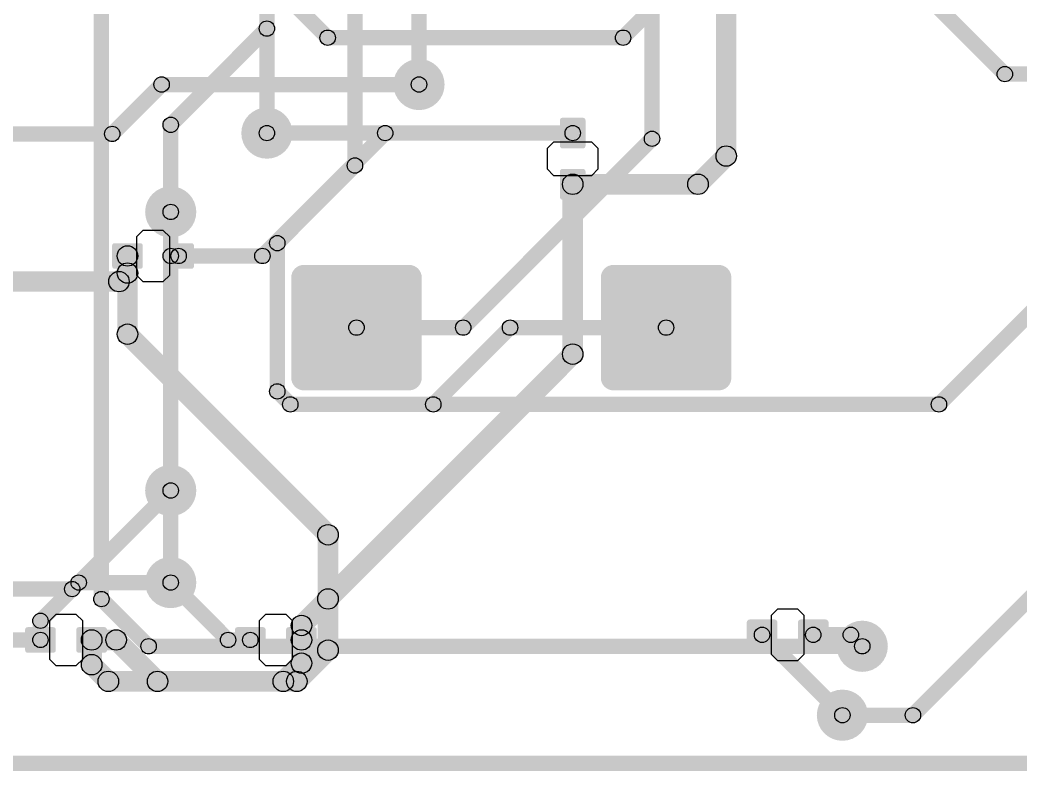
# Model space of a CAD drawing. Header units: millimetres. Extents: x 0 to 3.58, y 0 to 2.95.
# Drawn here: x 2.039 to 2.809, y 0.053 to 0.63 of the extents above; entities that cross this region are included whole.
import ezdxf

# ---------------------------------------------------------------- set-up
doc = ezdxf.new("R2010")
doc.units = ezdxf.units.MM
doc.header["$MEASUREMENT"] = 0
for name, color, linetype in [('BottomLayer', 5, 'Continuous'), ('TopLayer', 1, 'Continuous'), ('ViaHoleLayer', 16, 'Continuous')]:
    doc.layers.add(name, color=color, linetype=linetype)

# ---------------------------------------------------------------- blocks, each defined once
blk = doc.blocks.new('CAPMP7343X310N_14')
at = {"layer": 'TopLayer'}
h = blk.add_hatch(color=1, dxfattribs=at)
edge = h.paths.add_edge_path()
edge.add_arc((-0.15964, -0.03858), 0.00965, 180, 270)
edge.add_line((-0.15964, -0.04823), (-0.07854, -0.04823))
edge.add_arc((-0.07854, -0.03858), 0.00965, 270, 360)
edge.add_line((-0.06889, -0.03858), (-0.06889, 0.03858))
edge.add_arc((-0.07854, 0.03858), 0.00965, 0, 90)
edge.add_line((-0.07854, 0.04823), (-0.15964, 0.04823))
edge.add_arc((-0.15964, 0.03858), 0.00965, 90, 180)
edge.add_line((-0.16929, 0.03858), (-0.16929, -0.03858))
h = blk.add_hatch(color=1, dxfattribs=at)
edge = h.paths.add_edge_path()
edge.add_arc((0.07855, -0.03858), 0.00965, 180, 270)
edge.add_line((0.07855, -0.04823), (0.15965, -0.04823))
edge.add_arc((0.15965, -0.03858), 0.00965, 270, 360)
edge.add_line((0.16929, -0.03858), (0.16929, 0.03858))
edge.add_arc((0.15965, 0.03858), 0.00965, 0, 90)
edge.add_line((0.15965, 0.04823), (0.07855, 0.04823))
edge.add_arc((0.07855, 0.03858), 0.00965, 90, 180)
edge.add_line((0.0689, 0.03858), (0.0689, -0.03858))
blk = doc.blocks.new('RES0402_B_42')
at = {"layer": 'BottomLayer'}
h = blk.add_hatch(color=5, dxfattribs=at)
edge = h.paths.add_edge_path()
edge.add_arc((-0.01024, 0.00945), 0.00236, 0, 90)
edge.add_line((-0.01024, 0.01181), (-0.02913, 0.01181))
edge.add_arc((-0.02913, 0.00945), 0.00236, 90, 180)
edge.add_line((-0.0315, 0.00945), (-0.0315, -0.00945))
edge.add_arc((-0.02913, -0.00945), 0.00236, 180, 270)
edge.add_line((-0.02913, -0.01181), (-0.01024, -0.01181))
edge.add_arc((-0.01024, -0.00945), 0.00236, 270, 360)
edge.add_line((-0.00787, -0.00945), (-0.00787, 0.00945))
h = blk.add_hatch(color=5, dxfattribs=at)
edge = h.paths.add_edge_path()
edge.add_arc((0.02913, 0.00945), 0.00236, 0, 90)
edge.add_line((0.02913, 0.01181), (0.01024, 0.01181))
edge.add_arc((0.01024, 0.00945), 0.00236, 90, 180)
edge.add_line((0.00787, 0.00945), (0.00787, -0.00945))
edge.add_arc((0.01024, -0.00945), 0.00236, 180, 270)
edge.add_line((0.01024, -0.01181), (0.02913, -0.01181))
edge.add_arc((0.02913, -0.00945), 0.00236, 270, 360)
edge.add_line((0.0315, -0.00945), (0.0315, 0.00945))
for p, q in [((-0.00787, 0.01969), (-0.0128, 0.01476)), ((0.00787, 0.01969), (-0.00787, 0.01969)), ((0.0128, 0.01476), (0.00787, 0.01969)), ((-0.0128, 0.01476), (-0.0128, -0.01476)), ((0.0128, -0.01476), (0.0128, 0.01476)), ((-0.0128, -0.01476), (-0.00787, -0.01969)), ((0.00787, -0.01969), (0.0128, -0.01476)), ((-0.00787, -0.01969), (0.00787, -0.01969))]:
    blk.add_line(p, q, dxfattribs=at)
blk = doc.blocks.new('CAPC1005X55N_B_65')
at = {"layer": 'BottomLayer'}
h = blk.add_hatch(color=5, dxfattribs=at)
edge = h.paths.add_edge_path()
edge.add_arc((-0.00984, 0.00787), 0.00197, 0, 90)
edge.add_line((-0.00984, 0.00984), (-0.02953, 0.00984))
edge.add_arc((-0.02953, 0.00787), 0.00197, 90, 180)
edge.add_line((-0.0315, 0.00787), (-0.0315, -0.00787))
edge.add_arc((-0.02953, -0.00787), 0.00197, 180, 270)
edge.add_line((-0.02953, -0.00984), (-0.00984, -0.00984))
edge.add_arc((-0.00984, -0.00787), 0.00197, 270, 360)
edge.add_line((-0.00787, -0.00787), (-0.00787, 0.00787))
h = blk.add_hatch(color=5, dxfattribs=at)
edge = h.paths.add_edge_path()
edge.add_arc((0.02953, 0.00787), 0.00197, 0, 90)
edge.add_line((0.02953, 0.00984), (0.00984, 0.00984))
edge.add_arc((0.00984, 0.00787), 0.00197, 90, 180)
edge.add_line((0.00787, 0.00787), (0.00787, -0.00787))
edge.add_arc((0.00984, -0.00787), 0.00197, 180, 270)
edge.add_line((0.00984, -0.00984), (0.02953, -0.00984))
edge.add_arc((0.02953, -0.00787), 0.00197, 270, 360)
edge.add_line((0.0315, -0.00787), (0.0315, 0.00787))
for p, q in [((-0.00787, 0.01969), (-0.0128, 0.01476)), ((0.00787, 0.01969), (-0.00787, 0.01969)), ((0.0128, 0.01476), (0.00787, 0.01969)), ((-0.0128, 0.01476), (-0.0128, -0.01476)), ((0.0128, -0.01476), (0.0128, 0.01476)), ((-0.0128, -0.01476), (-0.00787, -0.01969)), ((0.00787, -0.01969), (0.0128, -0.01476)), ((-0.00787, -0.01969), (0.00787, -0.01969))]:
    blk.add_line(p, q, dxfattribs=at)
blk = doc.blocks.new('CAPC1005X55N_B_67')
at = {"layer": 'BottomLayer'}
h = blk.add_hatch(color=5, dxfattribs=at)
edge = h.paths.add_edge_path()
edge.add_arc((-0.00984, 0.00787), 0.00197, 0, 90)
edge.add_line((-0.00984, 0.00984), (-0.02953, 0.00984))
edge.add_arc((-0.02953, 0.00787), 0.00197, 90, 180)
edge.add_line((-0.0315, 0.00787), (-0.0315, -0.00787))
edge.add_arc((-0.02953, -0.00787), 0.00197, 180, 270)
edge.add_line((-0.02953, -0.00984), (-0.00984, -0.00984))
edge.add_arc((-0.00984, -0.00787), 0.00197, 270, 360)
edge.add_line((-0.00787, -0.00787), (-0.00787, 0.00787))
h = blk.add_hatch(color=5, dxfattribs=at)
edge = h.paths.add_edge_path()
edge.add_arc((0.02953, 0.00787), 0.00197, 0, 90)
edge.add_line((0.02953, 0.00984), (0.00984, 0.00984))
edge.add_arc((0.00984, 0.00787), 0.00197, 90, 180)
edge.add_line((0.00787, 0.00787), (0.00787, -0.00787))
edge.add_arc((0.00984, -0.00787), 0.00197, 180, 270)
edge.add_line((0.00984, -0.00984), (0.02953, -0.00984))
edge.add_arc((0.02953, -0.00787), 0.00197, 270, 360)
edge.add_line((0.0315, -0.00787), (0.0315, 0.00787))
for p, q in [((-0.00787, 0.01969), (-0.0128, 0.01476)), ((0.00787, 0.01969), (-0.00787, 0.01969)), ((0.0128, 0.01476), (0.00787, 0.01969)), ((-0.0128, 0.01476), (-0.0128, -0.01476)), ((0.0128, -0.01476), (0.0128, 0.01476)), ((-0.0128, -0.01476), (-0.00787, -0.01969)), ((0.00787, -0.01969), (0.0128, -0.01476)), ((-0.00787, -0.01969), (0.00787, -0.01969))]:
    blk.add_line(p, q, dxfattribs=at)
blk = doc.blocks.new('CAPC1005X55N_B_69')
at = {"layer": 'BottomLayer'}
h = blk.add_hatch(color=5, dxfattribs=at)
edge = h.paths.add_edge_path()
edge.add_arc((-0.00984, 0.00787), 0.00197, 0, 90)
edge.add_line((-0.00984, 0.00984), (-0.02953, 0.00984))
edge.add_arc((-0.02953, 0.00787), 0.00197, 90, 180)
edge.add_line((-0.0315, 0.00787), (-0.0315, -0.00787))
edge.add_arc((-0.02953, -0.00787), 0.00197, 180, 270)
edge.add_line((-0.02953, -0.00984), (-0.00984, -0.00984))
edge.add_arc((-0.00984, -0.00787), 0.00197, 270, 360)
edge.add_line((-0.00787, -0.00787), (-0.00787, 0.00787))
h = blk.add_hatch(color=5, dxfattribs=at)
edge = h.paths.add_edge_path()
edge.add_arc((0.02953, 0.00787), 0.00197, 0, 90)
edge.add_line((0.02953, 0.00984), (0.00984, 0.00984))
edge.add_arc((0.00984, 0.00787), 0.00197, 90, 180)
edge.add_line((0.00787, 0.00787), (0.00787, -0.00787))
edge.add_arc((0.00984, -0.00787), 0.00197, 180, 270)
edge.add_line((0.00984, -0.00984), (0.02953, -0.00984))
edge.add_arc((0.02953, -0.00787), 0.00197, 270, 360)
edge.add_line((0.0315, -0.00787), (0.0315, 0.00787))
for p, q in [((-0.00787, 0.01969), (-0.0128, 0.01476)), ((0.00787, 0.01969), (-0.00787, 0.01969)), ((0.0128, 0.01476), (0.00787, 0.01969)), ((-0.0128, 0.01476), (-0.0128, -0.01476)), ((0.0128, -0.01476), (0.0128, 0.01476)), ((-0.0128, -0.01476), (-0.00787, -0.01969)), ((0.00787, -0.01969), (0.0128, -0.01476)), ((-0.00787, -0.01969), (0.00787, -0.01969))]:
    blk.add_line(p, q, dxfattribs=at)
blk = doc.blocks.new('CAPC1005X55N_B_70')
at = {"layer": 'BottomLayer'}
h = blk.add_hatch(color=5, dxfattribs=at)
edge = h.paths.add_edge_path()
edge.add_arc((-0.00984, 0.00787), 0.00197, 0, 90)
edge.add_line((-0.00984, 0.00984), (-0.02953, 0.00984))
edge.add_arc((-0.02953, 0.00787), 0.00197, 90, 180)
edge.add_line((-0.0315, 0.00787), (-0.0315, -0.00787))
edge.add_arc((-0.02953, -0.00787), 0.00197, 180, 270)
edge.add_line((-0.02953, -0.00984), (-0.00984, -0.00984))
edge.add_arc((-0.00984, -0.00787), 0.00197, 270, 360)
edge.add_line((-0.00787, -0.00787), (-0.00787, 0.00787))
h = blk.add_hatch(color=5, dxfattribs=at)
edge = h.paths.add_edge_path()
edge.add_arc((0.02953, 0.00787), 0.00197, 0, 90)
edge.add_line((0.02953, 0.00984), (0.00984, 0.00984))
edge.add_arc((0.00984, 0.00787), 0.00197, 90, 180)
edge.add_line((0.00787, 0.00787), (0.00787, -0.00787))
edge.add_arc((0.00984, -0.00787), 0.00197, 180, 270)
edge.add_line((0.00984, -0.00984), (0.02953, -0.00984))
edge.add_arc((0.02953, -0.00787), 0.00197, 270, 360)
edge.add_line((0.0315, -0.00787), (0.0315, 0.00787))
for p, q in [((-0.00787, 0.01969), (-0.0128, 0.01476)), ((0.00787, 0.01969), (-0.00787, 0.01969)), ((0.0128, 0.01476), (0.00787, 0.01969)), ((-0.0128, 0.01476), (-0.0128, -0.01476)), ((0.0128, -0.01476), (0.0128, 0.01476)), ((-0.0128, -0.01476), (-0.00787, -0.01969)), ((0.00787, -0.01969), (0.0128, -0.01476)), ((-0.00787, -0.01969), (0.00787, -0.01969))]:
    blk.add_line(p, q, dxfattribs=at)

msp = doc.modelspace()

# ---------------------------------------------------------------- hatches: boundary and pattern name
at = {"layer": 'BottomLayer'}
for points in [[(2.59055, 0.52567), (2.5748, 0.52567), (2.5748, 0.70473), (2.59055, 0.70473)], [(2.24287, 0.64149), (2.25122, 0.64985), (2.28022, 0.62085), (2.27187, 0.61249)], [(2.5075, 0.61249), (2.49915, 0.62085), (2.52815, 0.64985), (2.5365, 0.64149)], [(2.73992, 0.63741), (2.74827, 0.64576), (2.80119, 0.59284), (2.79284, 0.58448)], [(2.27605, 0.61076), (2.27605, 0.62257), (2.50332, 0.62257), (2.50332, 0.61076)], [(2.79702, 0.58275), (2.79702, 0.59456), (2.96945, 0.59456), (2.96945, 0.58275)], [(2.1145, 0.53849), (2.10615, 0.54685), (2.14415, 0.58485), (2.1525, 0.57649)], [(2.14832, 0.57476), (2.14832, 0.58657), (2.34632, 0.58657), (2.34632, 0.57476)], [(1.72732, 0.53676), (1.72732, 0.54857), (2.11032, 0.54857), (2.11032, 0.53676)], [(2.23001, 0.44464), (2.22166, 0.453), (2.31615, 0.54748), (2.3245, 0.53913)], [(2.22932, 0.5374), (2.22932, 0.54921), (2.32032, 0.54921), (2.32032, 0.5374)], [(2.32032, 0.5374), (2.32032, 0.54921), (2.46457, 0.54921), (2.46457, 0.5374)], [(2.56651, 0.49837), (2.55538, 0.50951), (2.57711, 0.53124), (2.58824, 0.5201)], [(2.46457, 0.49606), (2.46457, 0.51181), (2.56094, 0.51181), (2.56094, 0.49606)], [(2.47244, 0.37333), (2.45669, 0.37333), (2.45669, 0.50394), (2.47244, 0.50394)], [(2.16123, 0.44882), (2.14942, 0.44882), (2.14942, 0.48267), (2.16123, 0.48267)], [(2.15532, 0.44291), (2.15532, 0.45472), (2.16142, 0.45472), (2.16142, 0.44291)], [(2.16142, 0.44291), (2.16142, 0.45472), (2.22583, 0.45472), (2.22583, 0.44291)], [(2.12992, 0.43567), (2.11417, 0.43567), (2.11417, 0.44882), (2.12992, 0.44882)], [(2.12108, 0.42357), (2.10994, 0.4347), (2.11648, 0.44124), (2.12761, 0.4301)], [(1.92913, 0.42126), (1.92913, 0.43701), (2.11551, 0.43701), (2.11551, 0.42126)], [(2.12992, 0.38867), (2.11417, 0.38867), (2.11417, 0.43567), (2.12992, 0.43567)], [(2.11648, 0.3831), (2.12761, 0.39424), (2.28189, 0.23996), (2.27076, 0.22883)], [(2.28189, 0.17952), (2.27076, 0.19065), (2.459, 0.3789), (2.47014, 0.36776)], [(2.0887, 0.19349), (2.08035, 0.20185), (2.15115, 0.27264), (2.1595, 0.26429)], [(2.2842, 0.18509), (2.26845, 0.18509), (2.26845, 0.23439), (2.2842, 0.23439)], [(2.0837, 0.18849), (2.07535, 0.19685), (2.08035, 0.20185), (2.0887, 0.19349)], [(2.08453, 0.19176), (2.08453, 0.20357), (2.15532, 0.20357), (2.15532, 0.19176)], [(2.15115, 0.19349), (2.1595, 0.20185), (2.20362, 0.15772), (2.19527, 0.14937)], [(1.97606, 0.18676), (1.97606, 0.19857), (2.07953, 0.19857), (2.07953, 0.18676)], [(2.05929, 0.16408), (2.05094, 0.17243), (2.07535, 0.19685), (2.0837, 0.18849)], [(2.26147, 0.1591), (2.25034, 0.17024), (2.27076, 0.19065), (2.28189, 0.17952)], [(2.2842, 0.14567), (2.26845, 0.14567), (2.26845, 0.18509), (2.2842, 0.18509)], [(2.06102, 0.15354), (2.04921, 0.15354), (2.04921, 0.16826), (2.06102, 0.16826)], [(2.26378, 0.15354), (2.24803, 0.15354), (2.24803, 0.16467), (2.26378, 0.16467)], [(2.60606, 0.15331), (2.61441, 0.16166), (2.67622, 0.09985), (2.66787, 0.09149)], [(2.64961, 0.15158), (2.64961, 0.16339), (2.67851, 0.16339), (2.67851, 0.15158)], [(2.67434, 0.15331), (2.68269, 0.16166), (2.6915, 0.15285), (2.68315, 0.14449)], [(2.01519, 0.14764), (2.01519, 0.15945), (2.05512, 0.15945), (2.05512, 0.14764)], [(2.09449, 0.14567), (2.09449, 0.16142), (2.11332, 0.16142), (2.11332, 0.14567)], [(2.10776, 0.14798), (2.11889, 0.15911), (2.15076, 0.12724), (2.13963, 0.1161)], [(2.19945, 0.14764), (2.19945, 0.15945), (2.21654, 0.15945), (2.21654, 0.14764)], [(2.10236, 0.13451), (2.08661, 0.13451), (2.08661, 0.15354), (2.10236, 0.15354)], [(2.25789, 0.1161), (2.24676, 0.12724), (2.27076, 0.15124), (2.28189, 0.1401)], [(2.26378, 0.13567), (2.24803, 0.13567), (2.24803, 0.15354), (2.26378, 0.15354)], [(2.08892, 0.12894), (2.10005, 0.14007), (2.11289, 0.12724), (2.10176, 0.1161)], [(2.24747, 0.1161), (2.23634, 0.12724), (2.25034, 0.14124), (2.26147, 0.1301)], [(2.10732, 0.1138), (2.10732, 0.12954), (2.1452, 0.12954), (2.1452, 0.1138)], [(2.1452, 0.1138), (2.1452, 0.12954), (2.24191, 0.12954), (2.24191, 0.1138)], [(2.24191, 0.1138), (2.24191, 0.12954), (2.25232, 0.12954), (2.25232, 0.1138)], [(0.43232, 0.05276), (0.43232, 0.06457), (3.24843, 0.06457), (3.24843, 0.05276)]]:
    msp.add_hatch(color=5, dxfattribs=at).paths.add_polyline_path(points)
h = msp.add_hatch(color=5, dxfattribs=at)
edge = h.paths.add_edge_path()
edge.add_arc((2.27605, 0.61667), 0.00591, 0, 360)
h = msp.add_hatch(color=5, dxfattribs=at)
edge = h.paths.add_edge_path()
edge.add_arc((2.27605, 0.61667), 0.00591, 0, 360)
h = msp.add_hatch(color=5, dxfattribs=at)
edge = h.paths.add_edge_path()
edge.add_arc((2.50332, 0.61667), 0.00591, 0, 360)
h = msp.add_hatch(color=5, dxfattribs=at)
edge = h.paths.add_edge_path()
edge.add_arc((2.50332, 0.61667), 0.00591, 0, 360)
h = msp.add_hatch(color=5, dxfattribs=at)
edge = h.paths.add_edge_path()
edge.add_arc((2.34632, 0.58067), 0.01969, 0, 360)
h = msp.add_hatch(color=5, dxfattribs=at)
edge = h.paths.add_edge_path()
edge.add_arc((2.79702, 0.58866), 0.00591, 0, 360)
h = msp.add_hatch(color=5, dxfattribs=at)
edge = h.paths.add_edge_path()
edge.add_arc((2.79702, 0.58866), 0.00591, 0, 360)
h = msp.add_hatch(color=5, dxfattribs=at)
edge = h.paths.add_edge_path()
edge.add_arc((2.14832, 0.58067), 0.00591, 0, 360)
h = msp.add_hatch(color=5, dxfattribs=at)
edge = h.paths.add_edge_path()
edge.add_arc((2.14832, 0.58067), 0.00591, 0, 360)
h = msp.add_hatch(color=5, dxfattribs=at)
edge = h.paths.add_edge_path()
edge.add_arc((2.34632, 0.58067), 0.00591, 0, 360)
h = msp.add_hatch(color=5, dxfattribs=at)
edge = h.paths.add_edge_path()
edge.add_arc((2.22932, 0.54331), 0.01969, 0, 360)
h = msp.add_hatch(color=5, dxfattribs=at)
edge = h.paths.add_edge_path()
edge.add_arc((2.11032, 0.54267), 0.00591, 0, 360)
h = msp.add_hatch(color=5, dxfattribs=at)
edge = h.paths.add_edge_path()
edge.add_arc((2.11032, 0.54267), 0.00591, 0, 360)
h = msp.add_hatch(color=5, dxfattribs=at)
edge = h.paths.add_edge_path()
edge.add_arc((2.22932, 0.54331), 0.00591, 0, 360)
h = msp.add_hatch(color=5, dxfattribs=at)
edge = h.paths.add_edge_path()
edge.add_arc((2.32032, 0.54331), 0.00591, 0, 360)
h = msp.add_hatch(color=5, dxfattribs=at)
edge = h.paths.add_edge_path()
edge.add_arc((2.32032, 0.54331), 0.00591, 0, 360)
h = msp.add_hatch(color=5, dxfattribs=at)
edge = h.paths.add_edge_path()
edge.add_arc((2.32032, 0.54331), 0.00591, 0, 360)
h = msp.add_hatch(color=5, dxfattribs=at)
edge = h.paths.add_edge_path()
edge.add_arc((2.46457, 0.54331), 0.00591, 0, 360)
h = msp.add_hatch(color=5, dxfattribs=at)
edge = h.paths.add_edge_path()
edge.add_arc((2.58268, 0.52567), 0.00787, 0, 360)
h = msp.add_hatch(color=5, dxfattribs=at)
edge = h.paths.add_edge_path()
edge.add_arc((2.58268, 0.52567), 0.00787, 0, 360)
h = msp.add_hatch(color=5, dxfattribs=at)
edge = h.paths.add_edge_path()
edge.add_arc((2.46457, 0.50394), 0.00787, 0, 360)
h = msp.add_hatch(color=5, dxfattribs=at)
edge = h.paths.add_edge_path()
edge.add_arc((2.46457, 0.50394), 0.00787, 0, 360)
h = msp.add_hatch(color=5, dxfattribs=at)
edge = h.paths.add_edge_path()
edge.add_arc((2.56094, 0.50394), 0.00787, 0, 360)
h = msp.add_hatch(color=5, dxfattribs=at)
edge = h.paths.add_edge_path()
edge.add_arc((2.56094, 0.50394), 0.00787, 0, 360)
h = msp.add_hatch(color=5, dxfattribs=at)
edge = h.paths.add_edge_path()
edge.add_arc((2.15532, 0.48267), 0.01969, 0, 360)
h = msp.add_hatch(color=5, dxfattribs=at)
edge = h.paths.add_edge_path()
edge.add_arc((2.15532, 0.48267), 0.00591, 0, 360)
h = msp.add_hatch(color=5, dxfattribs=at)
edge = h.paths.add_edge_path()
edge.add_arc((2.12205, 0.44882), 0.00787, 0, 360)
h = msp.add_hatch(color=5, dxfattribs=at)
edge = h.paths.add_edge_path()
edge.add_arc((2.15532, 0.44882), 0.00591, 0, 360)
h = msp.add_hatch(color=5, dxfattribs=at)
edge = h.paths.add_edge_path()
edge.add_arc((2.15532, 0.44882), 0.00591, 0, 360)
h = msp.add_hatch(color=5, dxfattribs=at)
edge = h.paths.add_edge_path()
edge.add_arc((2.16142, 0.44882), 0.00591, 0, 360)
h = msp.add_hatch(color=5, dxfattribs=at)
edge = h.paths.add_edge_path()
edge.add_arc((2.16142, 0.44882), 0.00591, 0, 360)
h = msp.add_hatch(color=5, dxfattribs=at)
edge = h.paths.add_edge_path()
edge.add_arc((2.22583, 0.44882), 0.00591, 0, 360)
h = msp.add_hatch(color=5, dxfattribs=at)
edge = h.paths.add_edge_path()
edge.add_arc((2.22583, 0.44882), 0.00591, 0, 360)
h = msp.add_hatch(color=5, dxfattribs=at)
edge = h.paths.add_edge_path()
edge.add_arc((2.12205, 0.43567), 0.00787, 0, 360)
h = msp.add_hatch(color=5, dxfattribs=at)
edge = h.paths.add_edge_path()
edge.add_arc((2.12205, 0.43567), 0.00787, 0, 360)
h = msp.add_hatch(color=5, dxfattribs=at)
edge = h.paths.add_edge_path()
edge.add_arc((2.12205, 0.43567), 0.00787, 0, 360)
h = msp.add_hatch(color=5, dxfattribs=at)
edge = h.paths.add_edge_path()
edge.add_arc((2.11551, 0.42913), 0.00787, 0, 360)
h = msp.add_hatch(color=5, dxfattribs=at)
edge = h.paths.add_edge_path()
edge.add_arc((2.11551, 0.42913), 0.00787, 0, 360)
h = msp.add_hatch(color=5, dxfattribs=at)
edge = h.paths.add_edge_path()
edge.add_arc((2.12205, 0.38867), 0.00787, 0, 360)
h = msp.add_hatch(color=5, dxfattribs=at)
edge = h.paths.add_edge_path()
edge.add_arc((2.12205, 0.38867), 0.00787, 0, 360)
h = msp.add_hatch(color=5, dxfattribs=at)
edge = h.paths.add_edge_path()
edge.add_arc((2.46457, 0.37333), 0.00787, 0, 360)
h = msp.add_hatch(color=5, dxfattribs=at)
edge = h.paths.add_edge_path()
edge.add_arc((2.46457, 0.37333), 0.00787, 0, 360)
h = msp.add_hatch(color=5, dxfattribs=at)
edge = h.paths.add_edge_path()
edge.add_arc((2.15532, 0.26846), 0.01969, 0, 360)
h = msp.add_hatch(color=5, dxfattribs=at)
edge = h.paths.add_edge_path()
edge.add_arc((2.15532, 0.26846), 0.00591, 0, 360)
h = msp.add_hatch(color=5, dxfattribs=at)
edge = h.paths.add_edge_path()
edge.add_arc((2.27632, 0.23439), 0.00787, 0, 360)
h = msp.add_hatch(color=5, dxfattribs=at)
edge = h.paths.add_edge_path()
edge.add_arc((2.27632, 0.23439), 0.00787, 0, 360)
h = msp.add_hatch(color=5, dxfattribs=at)
edge = h.paths.add_edge_path()
edge.add_arc((2.15532, 0.19767), 0.01969, 0, 360)
h = msp.add_hatch(color=5, dxfattribs=at)
edge = h.paths.add_edge_path()
edge.add_arc((2.08453, 0.19767), 0.00591, 0, 360)
h = msp.add_hatch(color=5, dxfattribs=at)
edge = h.paths.add_edge_path()
edge.add_arc((2.08453, 0.19767), 0.00591, 0, 360)
h = msp.add_hatch(color=5, dxfattribs=at)
edge = h.paths.add_edge_path()
edge.add_arc((2.08453, 0.19767), 0.00591, 0, 360)
h = msp.add_hatch(color=5, dxfattribs=at)
edge = h.paths.add_edge_path()
edge.add_arc((2.15532, 0.19767), 0.00591, 0, 360)
h = msp.add_hatch(color=5, dxfattribs=at)
edge = h.paths.add_edge_path()
edge.add_arc((2.15532, 0.19767), 0.00591, 0, 360)
h = msp.add_hatch(color=5, dxfattribs=at)
edge = h.paths.add_edge_path()
edge.add_arc((2.07953, 0.19267), 0.00591, 0, 360)
h = msp.add_hatch(color=5, dxfattribs=at)
edge = h.paths.add_edge_path()
edge.add_arc((2.07953, 0.19267), 0.00591, 0, 360)
h = msp.add_hatch(color=5, dxfattribs=at)
edge = h.paths.add_edge_path()
edge.add_arc((2.07953, 0.19267), 0.00591, 0, 360)
h = msp.add_hatch(color=5, dxfattribs=at)
edge = h.paths.add_edge_path()
edge.add_arc((2.27632, 0.18509), 0.00787, 0, 360)
h = msp.add_hatch(color=5, dxfattribs=at)
edge = h.paths.add_edge_path()
edge.add_arc((2.27632, 0.18509), 0.00787, 0, 360)
h = msp.add_hatch(color=5, dxfattribs=at)
edge = h.paths.add_edge_path()
edge.add_arc((2.27632, 0.18509), 0.00787, 0, 360)
h = msp.add_hatch(color=5, dxfattribs=at)
edge = h.paths.add_edge_path()
edge.add_arc((2.27632, 0.18509), 0.00787, 0, 360)
h = msp.add_hatch(color=5, dxfattribs=at)
edge = h.paths.add_edge_path()
edge.add_arc((2.05512, 0.16826), 0.00591, 0, 360)
h = msp.add_hatch(color=5, dxfattribs=at)
edge = h.paths.add_edge_path()
edge.add_arc((2.05512, 0.16826), 0.00591, 0, 360)
h = msp.add_hatch(color=5, dxfattribs=at)
edge = h.paths.add_edge_path()
edge.add_arc((2.25591, 0.16467), 0.00787, 0, 360)
h = msp.add_hatch(color=5, dxfattribs=at)
edge = h.paths.add_edge_path()
edge.add_arc((2.25591, 0.16467), 0.00787, 0, 360)
h = msp.add_hatch(color=5, dxfattribs=at)
edge = h.paths.add_edge_path()
edge.add_arc((2.61024, 0.15748), 0.00591, 0, 360)
h = msp.add_hatch(color=5, dxfattribs=at)
edge = h.paths.add_edge_path()
edge.add_arc((2.64961, 0.15748), 0.00591, 0, 360)
h = msp.add_hatch(color=5, dxfattribs=at)
edge = h.paths.add_edge_path()
edge.add_arc((2.68732, 0.14867), 0.01969, 0, 360)
h = msp.add_hatch(color=5, dxfattribs=at)
edge = h.paths.add_edge_path()
edge.add_arc((2.67851, 0.15748), 0.00591, 0, 360)
h = msp.add_hatch(color=5, dxfattribs=at)
edge = h.paths.add_edge_path()
edge.add_arc((2.67851, 0.15748), 0.00591, 0, 360)
h = msp.add_hatch(color=5, dxfattribs=at)
edge = h.paths.add_edge_path()
edge.add_arc((2.05512, 0.15354), 0.00591, 0, 360)
h = msp.add_hatch(color=5, dxfattribs=at)
edge = h.paths.add_edge_path()
edge.add_arc((2.05512, 0.15354), 0.00591, 0, 360)
h = msp.add_hatch(color=5, dxfattribs=at)
edge = h.paths.add_edge_path()
edge.add_arc((2.09449, 0.15354), 0.00787, 0, 360)
h = msp.add_hatch(color=5, dxfattribs=at)
edge = h.paths.add_edge_path()
edge.add_arc((2.09449, 0.15354), 0.00787, 0, 360)
h = msp.add_hatch(color=5, dxfattribs=at)
edge = h.paths.add_edge_path()
edge.add_arc((2.11332, 0.15354), 0.00787, 0, 360)
h = msp.add_hatch(color=5, dxfattribs=at)
edge = h.paths.add_edge_path()
edge.add_arc((2.11332, 0.15354), 0.00787, 0, 360)
h = msp.add_hatch(color=5, dxfattribs=at)
edge = h.paths.add_edge_path()
edge.add_arc((2.19945, 0.15354), 0.00591, 0, 360)
h = msp.add_hatch(color=5, dxfattribs=at)
edge = h.paths.add_edge_path()
edge.add_arc((2.19945, 0.15354), 0.00591, 0, 360)
h = msp.add_hatch(color=5, dxfattribs=at)
edge = h.paths.add_edge_path()
edge.add_arc((2.21654, 0.15354), 0.00591, 0, 360)
h = msp.add_hatch(color=5, dxfattribs=at)
edge = h.paths.add_edge_path()
edge.add_arc((2.25591, 0.15354), 0.00787, 0, 360)
h = msp.add_hatch(color=5, dxfattribs=at)
edge = h.paths.add_edge_path()
edge.add_arc((2.25591, 0.15354), 0.00787, 0, 360)
h = msp.add_hatch(color=5, dxfattribs=at)
edge = h.paths.add_edge_path()
edge.add_arc((2.68732, 0.14867), 0.00591, 0, 360)
h = msp.add_hatch(color=5, dxfattribs=at)
edge = h.paths.add_edge_path()
edge.add_arc((2.27632, 0.14567), 0.00787, 0, 360)
h = msp.add_hatch(color=5, dxfattribs=at)
edge = h.paths.add_edge_path()
edge.add_arc((2.27632, 0.14567), 0.00787, 0, 360)
h = msp.add_hatch(color=5, dxfattribs=at)
edge = h.paths.add_edge_path()
edge.add_arc((2.09449, 0.13451), 0.00787, 0, 360)
h = msp.add_hatch(color=5, dxfattribs=at)
edge = h.paths.add_edge_path()
edge.add_arc((2.09449, 0.13451), 0.00787, 0, 360)
h = msp.add_hatch(color=5, dxfattribs=at)
edge = h.paths.add_edge_path()
edge.add_arc((2.25591, 0.13567), 0.00787, 0, 360)
h = msp.add_hatch(color=5, dxfattribs=at)
edge = h.paths.add_edge_path()
edge.add_arc((2.25591, 0.13567), 0.00787, 0, 360)
h = msp.add_hatch(color=5, dxfattribs=at)
edge = h.paths.add_edge_path()
edge.add_arc((2.10732, 0.12167), 0.00787, 0, 360)
h = msp.add_hatch(color=5, dxfattribs=at)
edge = h.paths.add_edge_path()
edge.add_arc((2.10732, 0.12167), 0.00787, 0, 360)
h = msp.add_hatch(color=5, dxfattribs=at)
edge = h.paths.add_edge_path()
edge.add_arc((2.1452, 0.12167), 0.00787, 0, 360)
h = msp.add_hatch(color=5, dxfattribs=at)
edge = h.paths.add_edge_path()
edge.add_arc((2.1452, 0.12167), 0.00787, 0, 360)
h = msp.add_hatch(color=5, dxfattribs=at)
edge = h.paths.add_edge_path()
edge.add_arc((2.1452, 0.12167), 0.00787, 0, 360)
h = msp.add_hatch(color=5, dxfattribs=at)
edge = h.paths.add_edge_path()
edge.add_arc((2.24191, 0.12167), 0.00787, 0, 360)
h = msp.add_hatch(color=5, dxfattribs=at)
edge = h.paths.add_edge_path()
edge.add_arc((2.24191, 0.12167), 0.00787, 0, 360)
h = msp.add_hatch(color=5, dxfattribs=at)
edge = h.paths.add_edge_path()
edge.add_arc((2.24191, 0.12167), 0.00787, 0, 360)
h = msp.add_hatch(color=5, dxfattribs=at)
edge = h.paths.add_edge_path()
edge.add_arc((2.25232, 0.12167), 0.00787, 0, 360)
h = msp.add_hatch(color=5, dxfattribs=at)
edge = h.paths.add_edge_path()
edge.add_arc((2.25232, 0.12167), 0.00787, 0, 360)
h = msp.add_hatch(color=5, dxfattribs=at)
edge = h.paths.add_edge_path()
edge.add_arc((2.67205, 0.09567), 0.01969, 0, 360)
h = msp.add_hatch(color=5, dxfattribs=at)
edge = h.paths.add_edge_path()
edge.add_arc((2.67205, 0.09567), 0.00591, 0, 360)
at = {"layer": 'TopLayer'}
for points in [[(2.23523, 0.62367), (2.22342, 0.62367), (2.22342, 0.93367), (2.23523, 0.93367)], [(2.30295, 0.5184), (2.29114, 0.5184), (2.29114, 0.77967), (2.30295, 0.77967)], [(2.35223, 0.58067), (2.34042, 0.58067), (2.34042, 0.73467), (2.35223, 0.73467)], [(2.5315, 0.53894), (2.51969, 0.53894), (2.51969, 0.68898), (2.5315, 0.68898)], [(2.10791, 0.18499), (2.0961, 0.18499), (2.0961, 0.67235), (2.10791, 0.67235)], [(2.1595, 0.54549), (2.15115, 0.55385), (2.22515, 0.62785), (2.2335, 0.61949)], [(2.23523, 0.54331), (2.22342, 0.54331), (2.22342, 0.62367), (2.23523, 0.62367)], [(2.16123, 0.48267), (2.14942, 0.48267), (2.14942, 0.54967), (2.16123, 0.54967)], [(2.38453, 0.38953), (2.37618, 0.39788), (2.52142, 0.54312), (2.52977, 0.53476)], [(2.2415, 0.45449), (2.23315, 0.46285), (2.29287, 0.52257), (2.30122, 0.51422)], [(2.16123, 0.26846), (2.14942, 0.26846), (2.14942, 0.48267), (2.16123, 0.48267)], [(2.24323, 0.34467), (2.23142, 0.34467), (2.23142, 0.45867), (2.24323, 0.45867)], [(2.7505, 0.33049), (2.74215, 0.33885), (2.85046, 0.44716), (2.85881, 0.43881)], [(2.29823, 0.3878), (2.29823, 0.39961), (2.38035, 0.39961), (2.38035, 0.3878)], [(2.3615, 0.33049), (2.35315, 0.33885), (2.41218, 0.39788), (2.42053, 0.38953)], [(2.41635, 0.3878), (2.41635, 0.39961), (2.53642, 0.39961), (2.53642, 0.3878)], [(2.23315, 0.34049), (2.2415, 0.34885), (2.2515, 0.33885), (2.24315, 0.33049)], [(2.24732, 0.32876), (2.24732, 0.34057), (2.35732, 0.34057), (2.35732, 0.32876)], [(2.35732, 0.32876), (2.35732, 0.34057), (2.74632, 0.34057), (2.74632, 0.32876)], [(2.16123, 0.19767), (2.14942, 0.19767), (2.14942, 0.26846), (2.16123, 0.26846)], [(2.7305, 0.09149), (2.72215, 0.09985), (2.87127, 0.24897), (2.87962, 0.24061)], [(2.09783, 0.18081), (2.10618, 0.18916), (2.1425, 0.15285), (2.13415, 0.14449)], [(2.13832, 0.14276), (2.13832, 0.15457), (2.68732, 0.15457), (2.68732, 0.14276)], [(2.67205, 0.08976), (2.67205, 0.10157), (2.72632, 0.10157), (2.72632, 0.08976)]]:
    msp.add_hatch(color=1, dxfattribs=at).paths.add_polyline_path(points)
h = msp.add_hatch(color=1, dxfattribs=at)
edge = h.paths.add_edge_path()
edge.add_arc((2.22932, 0.62367), 0.00591, 0, 360)
h = msp.add_hatch(color=1, dxfattribs=at)
edge = h.paths.add_edge_path()
edge.add_arc((2.22932, 0.62367), 0.00591, 0, 360)
h = msp.add_hatch(color=1, dxfattribs=at)
edge = h.paths.add_edge_path()
edge.add_arc((2.22932, 0.62367), 0.00591, 0, 360)
h = msp.add_hatch(color=1, dxfattribs=at)
edge = h.paths.add_edge_path()
edge.add_arc((2.34632, 0.58067), 0.01969, 0, 360)
h = msp.add_hatch(color=1, dxfattribs=at)
edge = h.paths.add_edge_path()
edge.add_arc((2.34632, 0.58067), 0.00591, 0, 360)
h = msp.add_hatch(color=1, dxfattribs=at)
edge = h.paths.add_edge_path()
edge.add_arc((2.22932, 0.54331), 0.01969, 0, 360)
h = msp.add_hatch(color=1, dxfattribs=at)
edge = h.paths.add_edge_path()
edge.add_arc((2.15532, 0.54967), 0.00591, 0, 360)
h = msp.add_hatch(color=1, dxfattribs=at)
edge = h.paths.add_edge_path()
edge.add_arc((2.15532, 0.54967), 0.00591, 0, 360)
h = msp.add_hatch(color=1, dxfattribs=at)
edge = h.paths.add_edge_path()
edge.add_arc((2.22932, 0.54331), 0.00591, 0, 360)
h = msp.add_hatch(color=1, dxfattribs=at)
edge = h.paths.add_edge_path()
edge.add_arc((2.52559, 0.53894), 0.00591, 0, 360)
h = msp.add_hatch(color=1, dxfattribs=at)
edge = h.paths.add_edge_path()
edge.add_arc((2.52559, 0.53894), 0.00591, 0, 360)
h = msp.add_hatch(color=1, dxfattribs=at)
edge = h.paths.add_edge_path()
edge.add_arc((2.29705, 0.5184), 0.00591, 0, 360)
h = msp.add_hatch(color=1, dxfattribs=at)
edge = h.paths.add_edge_path()
edge.add_arc((2.29705, 0.5184), 0.00591, 0, 360)
h = msp.add_hatch(color=1, dxfattribs=at)
edge = h.paths.add_edge_path()
edge.add_arc((2.15532, 0.48267), 0.01969, 0, 360)
h = msp.add_hatch(color=1, dxfattribs=at)
edge = h.paths.add_edge_path()
edge.add_arc((2.15532, 0.48267), 0.00591, 0, 360)
h = msp.add_hatch(color=1, dxfattribs=at)
edge = h.paths.add_edge_path()
edge.add_arc((2.15532, 0.48267), 0.00591, 0, 360)
h = msp.add_hatch(color=1, dxfattribs=at)
edge = h.paths.add_edge_path()
edge.add_arc((2.23732, 0.45867), 0.00591, 0, 360)
h = msp.add_hatch(color=1, dxfattribs=at)
edge = h.paths.add_edge_path()
edge.add_arc((2.23732, 0.45867), 0.00591, 0, 360)
h = msp.add_hatch(color=1, dxfattribs=at)
edge = h.paths.add_edge_path()
edge.add_arc((2.29823, 0.3937), 0.00591, 0, 360)
h = msp.add_hatch(color=1, dxfattribs=at)
edge = h.paths.add_edge_path()
edge.add_arc((2.38035, 0.3937), 0.00591, 0, 360)
h = msp.add_hatch(color=1, dxfattribs=at)
edge = h.paths.add_edge_path()
edge.add_arc((2.38035, 0.3937), 0.00591, 0, 360)
h = msp.add_hatch(color=1, dxfattribs=at)
edge = h.paths.add_edge_path()
edge.add_arc((2.41635, 0.3937), 0.00591, 0, 360)
h = msp.add_hatch(color=1, dxfattribs=at)
edge = h.paths.add_edge_path()
edge.add_arc((2.41635, 0.3937), 0.00591, 0, 360)
h = msp.add_hatch(color=1, dxfattribs=at)
edge = h.paths.add_edge_path()
edge.add_arc((2.53642, 0.3937), 0.00591, 0, 360)
h = msp.add_hatch(color=1, dxfattribs=at)
edge = h.paths.add_edge_path()
edge.add_arc((2.23732, 0.34467), 0.00591, 0, 360)
h = msp.add_hatch(color=1, dxfattribs=at)
edge = h.paths.add_edge_path()
edge.add_arc((2.23732, 0.34467), 0.00591, 0, 360)
h = msp.add_hatch(color=1, dxfattribs=at)
edge = h.paths.add_edge_path()
edge.add_arc((2.24732, 0.33467), 0.00591, 0, 360)
h = msp.add_hatch(color=1, dxfattribs=at)
edge = h.paths.add_edge_path()
edge.add_arc((2.24732, 0.33467), 0.00591, 0, 360)
h = msp.add_hatch(color=1, dxfattribs=at)
edge = h.paths.add_edge_path()
edge.add_arc((2.35732, 0.33467), 0.00591, 0, 360)
h = msp.add_hatch(color=1, dxfattribs=at)
edge = h.paths.add_edge_path()
edge.add_arc((2.35732, 0.33467), 0.00591, 0, 360)
h = msp.add_hatch(color=1, dxfattribs=at)
edge = h.paths.add_edge_path()
edge.add_arc((2.35732, 0.33467), 0.00591, 0, 360)
h = msp.add_hatch(color=1, dxfattribs=at)
edge = h.paths.add_edge_path()
edge.add_arc((2.74632, 0.33467), 0.00591, 0, 360)
h = msp.add_hatch(color=1, dxfattribs=at)
edge = h.paths.add_edge_path()
edge.add_arc((2.74632, 0.33467), 0.00591, 0, 360)
h = msp.add_hatch(color=1, dxfattribs=at)
edge = h.paths.add_edge_path()
edge.add_arc((2.15532, 0.26846), 0.01969, 0, 360)
h = msp.add_hatch(color=1, dxfattribs=at)
edge = h.paths.add_edge_path()
edge.add_arc((2.15532, 0.26846), 0.00591, 0, 360)
h = msp.add_hatch(color=1, dxfattribs=at)
edge = h.paths.add_edge_path()
edge.add_arc((2.15532, 0.26846), 0.00591, 0, 360)
h = msp.add_hatch(color=1, dxfattribs=at)
edge = h.paths.add_edge_path()
edge.add_arc((2.15532, 0.19767), 0.01969, 0, 360)
h = msp.add_hatch(color=1, dxfattribs=at)
edge = h.paths.add_edge_path()
edge.add_arc((2.15532, 0.19767), 0.00591, 0, 360)
h = msp.add_hatch(color=1, dxfattribs=at)
edge = h.paths.add_edge_path()
edge.add_arc((2.10201, 0.18499), 0.00591, 0, 360)
h = msp.add_hatch(color=1, dxfattribs=at)
edge = h.paths.add_edge_path()
edge.add_arc((2.10201, 0.18499), 0.00591, 0, 360)
h = msp.add_hatch(color=1, dxfattribs=at)
edge = h.paths.add_edge_path()
edge.add_arc((2.68732, 0.14867), 0.01969, 0, 360)
h = msp.add_hatch(color=1, dxfattribs=at)
edge = h.paths.add_edge_path()
edge.add_arc((2.13832, 0.14867), 0.00591, 0, 360)
h = msp.add_hatch(color=1, dxfattribs=at)
edge = h.paths.add_edge_path()
edge.add_arc((2.13832, 0.14867), 0.00591, 0, 360)
h = msp.add_hatch(color=1, dxfattribs=at)
edge = h.paths.add_edge_path()
edge.add_arc((2.68732, 0.14867), 0.00591, 0, 360)
h = msp.add_hatch(color=1, dxfattribs=at)
edge = h.paths.add_edge_path()
edge.add_arc((2.67205, 0.09567), 0.01969, 0, 360)
h = msp.add_hatch(color=1, dxfattribs=at)
edge = h.paths.add_edge_path()
edge.add_arc((2.67205, 0.09567), 0.00591, 0, 360)
h = msp.add_hatch(color=1, dxfattribs=at)
edge = h.paths.add_edge_path()
edge.add_arc((2.72632, 0.09567), 0.00591, 0, 360)
h = msp.add_hatch(color=1, dxfattribs=at)
edge = h.paths.add_edge_path()
edge.add_arc((2.72632, 0.09567), 0.00591, 0, 360)
at = {"layer": 'ViaHoleLayer'}
h = msp.add_hatch(color=16, dxfattribs=at)
edge = h.paths.add_edge_path()
edge.add_arc((2.34632, 0.58067), 0.01181, 0, 360)
h = msp.add_hatch(color=16, dxfattribs=at)
edge = h.paths.add_edge_path()
edge.add_arc((2.22932, 0.54331), 0.01181, 0, 360)
h = msp.add_hatch(color=16, dxfattribs=at)
edge = h.paths.add_edge_path()
edge.add_arc((2.15532, 0.48267), 0.01181, 0, 360)
h = msp.add_hatch(color=16, dxfattribs=at)
edge = h.paths.add_edge_path()
edge.add_arc((2.15532, 0.26846), 0.01181, 0, 360)
h = msp.add_hatch(color=16, dxfattribs=at)
edge = h.paths.add_edge_path()
edge.add_arc((2.15532, 0.19767), 0.01181, 0, 360)
h = msp.add_hatch(color=16, dxfattribs=at)
edge = h.paths.add_edge_path()
edge.add_arc((2.68732, 0.14867), 0.01181, 0, 360)
h = msp.add_hatch(color=16, dxfattribs=at)
edge = h.paths.add_edge_path()
edge.add_arc((2.67205, 0.09567), 0.01181, 0, 360)

# ---------------------------------------------------------------- linework, layer by layer
at = {"layer": 'BottomLayer'}
for centre, radius in [((2.27605, 0.61667), 0.00591), ((2.27605, 0.61667), 0.00591), ((2.50332, 0.61667), 0.00591), ((2.50332, 0.61667), 0.00591), ((2.79702, 0.58866), 0.00591), ((2.79702, 0.58866), 0.00591), ((2.14832, 0.58067), 0.00591), ((2.14832, 0.58067), 0.00591), ((2.34632, 0.58067), 0.00591), ((2.11032, 0.54267), 0.00591), ((2.11032, 0.54267), 0.00591), ((2.22932, 0.54331), 0.00591), ((2.32032, 0.54331), 0.00591), ((2.32032, 0.54331), 0.00591), ((2.32032, 0.54331), 0.00591), ((2.46457, 0.54331), 0.00591), ((2.58268, 0.52567), 0.00787), ((2.58268, 0.52567), 0.00787), ((2.46457, 0.50394), 0.00787), ((2.46457, 0.50394), 0.00787), ((2.56094, 0.50394), 0.00787), ((2.56094, 0.50394), 0.00787), ((2.15532, 0.48267), 0.00591), ((2.12205, 0.44882), 0.00787), ((2.15532, 0.44882), 0.00591), ((2.15532, 0.44882), 0.00591), ((2.16142, 0.44882), 0.00591), ((2.16142, 0.44882), 0.00591), ((2.22583, 0.44882), 0.00591), ((2.22583, 0.44882), 0.00591), ((2.12205, 0.43567), 0.00787), ((2.12205, 0.43567), 0.00787), ((2.12205, 0.43567), 0.00787), ((2.11551, 0.42913), 0.00787), ((2.11551, 0.42913), 0.00787), ((2.12205, 0.38867), 0.00787), ((2.12205, 0.38867), 0.00787), ((2.46457, 0.37333), 0.00787), ((2.46457, 0.37333), 0.00787), ((2.15532, 0.26846), 0.00591), ((2.27632, 0.23439), 0.00787), ((2.27632, 0.23439), 0.00787), ((2.08453, 0.19767), 0.00591), ((2.08453, 0.19767), 0.00591), ((2.08453, 0.19767), 0.00591), ((2.15532, 0.19767), 0.00591), ((2.15532, 0.19767), 0.00591), ((2.07953, 0.19267), 0.00591), ((2.07953, 0.19267), 0.00591), ((2.07953, 0.19267), 0.00591), ((2.27632, 0.18509), 0.00787), ((2.27632, 0.18509), 0.00787), ((2.27632, 0.18509), 0.00787), ((2.27632, 0.18509), 0.00787), ((2.05512, 0.16826), 0.00591), ((2.05512, 0.16826), 0.00591), ((2.25591, 0.16467), 0.00787), ((2.25591, 0.16467), 0.00787), ((2.61024, 0.15748), 0.00591), ((2.64961, 0.15748), 0.00591), ((2.67851, 0.15748), 0.00591), ((2.67851, 0.15748), 0.00591), ((2.05512, 0.15354), 0.00591), ((2.05512, 0.15354), 0.00591), ((2.09449, 0.15354), 0.00787), ((2.09449, 0.15354), 0.00787), ((2.11332, 0.15354), 0.00787), ((2.11332, 0.15354), 0.00787), ((2.19945, 0.15354), 0.00591), ((2.19945, 0.15354), 0.00591), ((2.21654, 0.15354), 0.00591), ((2.25591, 0.15354), 0.00787), ((2.25591, 0.15354), 0.00787), ((2.68732, 0.14867), 0.00591), ((2.27632, 0.14567), 0.00787), ((2.27632, 0.14567), 0.00787), ((2.09449, 0.13451), 0.00787), ((2.09449, 0.13451), 0.00787), ((2.25591, 0.13567), 0.00787), ((2.25591, 0.13567), 0.00787), ((2.10732, 0.12167), 0.00787), ((2.10732, 0.12167), 0.00787), ((2.1452, 0.12167), 0.00787), ((2.1452, 0.12167), 0.00787), ((2.1452, 0.12167), 0.00787), ((2.24191, 0.12167), 0.00787), ((2.24191, 0.12167), 0.00787), ((2.24191, 0.12167), 0.00787), ((2.25232, 0.12167), 0.00787), ((2.25232, 0.12167), 0.00787), ((2.67205, 0.09567), 0.00591)]:
    msp.add_circle(centre, radius, dxfattribs=at)
at = {"layer": 'TopLayer'}
for centre in [(2.22932, 0.62367), (2.22932, 0.62367), (2.22932, 0.62367), (2.34632, 0.58067), (2.15532, 0.54967), (2.15532, 0.54967), (2.22932, 0.54331), (2.52559, 0.53894), (2.52559, 0.53894), (2.29705, 0.5184), (2.29705, 0.5184), (2.15532, 0.48267), (2.15532, 0.48267), (2.23732, 0.45867), (2.23732, 0.45867), (2.29823, 0.3937), (2.38035, 0.3937), (2.38035, 0.3937), (2.41635, 0.3937), (2.41635, 0.3937), (2.53642, 0.3937), (2.23732, 0.34467), (2.23732, 0.34467), (2.24732, 0.33467), (2.24732, 0.33467), (2.35732, 0.33467), (2.35732, 0.33467), (2.35732, 0.33467), (2.74632, 0.33467), (2.74632, 0.33467), (2.15532, 0.26846), (2.15532, 0.26846), (2.15532, 0.19767), (2.10201, 0.18499), (2.10201, 0.18499), (2.13832, 0.14867), (2.13832, 0.14867), (2.68732, 0.14867), (2.67205, 0.09567), (2.72632, 0.09567), (2.72632, 0.09567)]:
    msp.add_circle(centre, 0.00591, dxfattribs=at)

# ---------------------------------------------------------------- block references
for name, p, rotation in [('CAPC1005X55N_B_69', (2.46457, 0.52362), 270), ('CAPC1005X55N_B_67', (2.14173, 0.44882), 180), ('CAPMP7343X310N_14', (2.41732, 0.3937), 360)]:
    msp.add_blockref(name, p, dxfattribs=dict(rotation=rotation))
for name, p in [('RES0402_B_42', (2.62992, 0.15748)), ('CAPC1005X55N_B_70', (2.0748, 0.15354)), ('CAPC1005X55N_B_65', (2.23622, 0.15354))]:
    msp.add_blockref(name, p)

doc.saveas('drawing.dxf')
